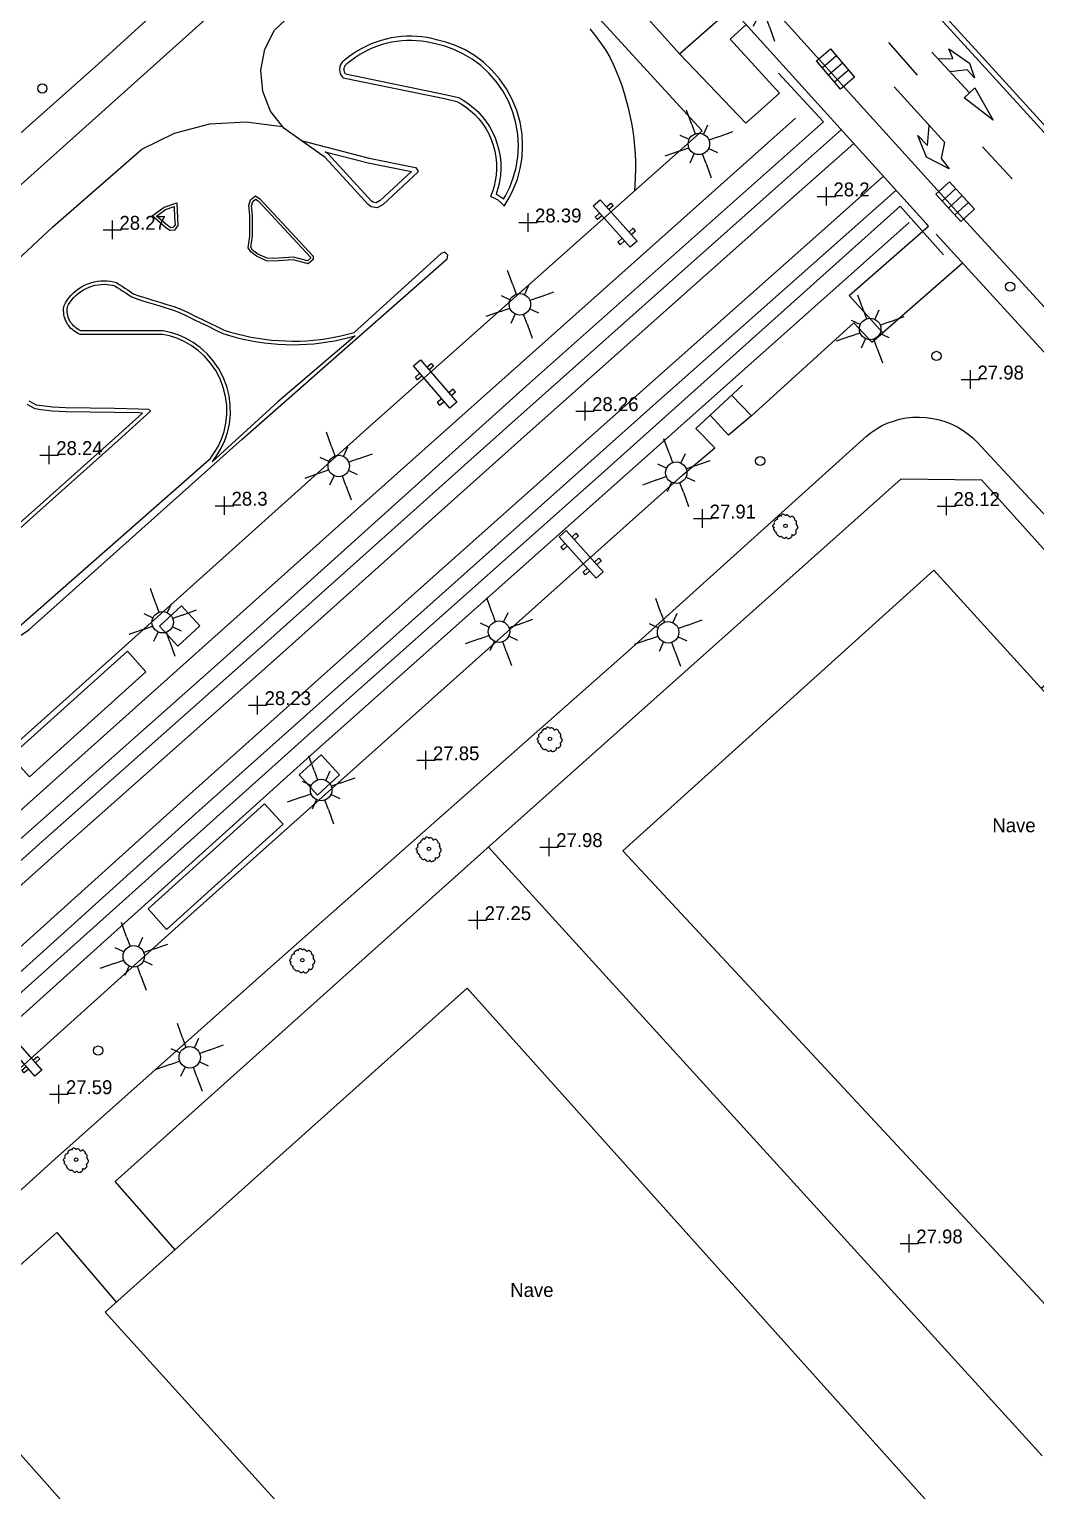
# Model space of a CAD drawing. Extents: x 471511 to 473316, y 4381952 to 4383346.
# Drawn here: x 472148.8 to 472203.2, y 4382496.7 to 4382575.7 of the extents above; entities that cross this region are included whole.
import ezdxf
from ezdxf.enums import TextEntityAlignment as Align

# ---------------------------------------------------------------- set-up
doc = ezdxf.new("R2010")
doc.units = 0
doc.header["$LTSCALE"] = 4
doc.header["$MEASUREMENT"] = 0
doc.header["$PDMODE"] = 2
doc.header["$PDSIZE"] = 0.5
doc.layers.get('0').update_dxf_attribs({"linetype": 'CONTINUOUS'})
for name, color, linetype in [('222', 7, 'CONTINUOUS'), ('290', 253, 'CONTINUOUS'), ('293', 7, 'CONTINUOUS'), ('400', 7, 'CONTINUOUS'), ('410', 201, 'CONTINUOUS'), ('411', 12, 'CONTINUOUS'), ('415', 252, 'CONTINUOUS'), ('419', 252, 'CONTINUOUS'), ('424', 7, 'CONTINUOUS'), ('437', 250, 'CONTINUOUS'), ('444', 7, 'CONTINUOUS'), ('7101', 7, 'CONTINUOUS'), ('7400', 2, 'CONTINUOUS'), ('7434', 32, 'CONTINUOUS'), ('7435', 7, 'CONTINUOUS'), ('7440', 7, 'CONTINUOUS'), ('7515', 53, 'CONTINUOUS'), ('8444', 7, 'CONTINUOUS')]:
    doc.layers.add(name, color=color, linetype=linetype)

# ---------------------------------------------------------------- blocks, each defined once
blk = doc.blocks.new('FAROLA')
at = {"color": 7}
for p, q in [((0.43, 1.04), (0.75, 1.8)), ((-0.43, 1.04), (-0.22, 0.54)), ((0.43, 1.04), (0.22, 0.54)), ((-1.04, 0.43), (-1.8, 0.75)), ((-1.04, 0.43), (-0.54, 0.22)), ((1.04, 0.43), (0.54, 0.22)), ((-1.04, -0.43), (-0.54, -0.22)), ((-0.43, -1.04), (-0.22, -0.54)), ((0.43, -1.04), (0.22, -0.54)), ((1.04, -0.43), (0.54, -0.22)), ((1.04, -0.43), (1.8, -0.75)), ((-0.43, -1.04), (-0.75, -1.8))]:
    blk.add_line(p, q, dxfattribs=at)
blk.add_circle((0, 0), 0.58, dxfattribs=at)
blk = doc.blocks.new('MOJON')
blk.add_circle((0, 0), 0.25)
blk = doc.blocks.new('REJILLA')
at = {"color": 7}
for p, q in [((-0.5, 0.5), (-0.5, -0.5)), ((0.01, 0.5), (0.01, -0.5)), ((0.51, 0.5), (0.51, -0.5))]:
    blk.add_line(p, q, dxfattribs=at)
blk.add_lwpolyline([(-1, -0.5), (-1, 0.5), (1, 0.5), (1, -0.5)], close=True, dxfattribs=at)
blk = doc.blocks.new('ARBOL')
at = {"color": 3}
for p, q in [((-1.26, 0.07), (-1.27, -0.01)), ((-1.23, 0.15), (-1.26, 0.07)), ((-1.17, 0.24), (-1.23, 0.15)), ((-1.18, 0.48), (-1.21, 0.39)), ((-1.21, 0.39), (-1.2, 0.31)), ((-1.2, 0.31), (-1.16, 0.22)), ((-1.11, 0.55), (-1.18, 0.48)), ((-1.03, 0.59), (-1.11, 0.55)), ((-1.01, 0.67), (-1.03, 0.59)), ((-0.96, 0.76), (-1.01, 0.67)), ((-0.92, 0.97), (-0.96, 0.88)), ((-0.96, 0.88), (-0.96, 0.7)), ((-0.85, 1.04), (-0.92, 0.97)), ((-0.77, 1.08), (-0.85, 1.04)), ((-0.7, 1.09), (-0.77, 1.08)), ((-0.5, 1.09), (-0.7, 1.09)), ((-0.49, 1.11), (-0.5, 1.08)), ((-0.46, 1.23), (-0.49, 1.11)), ((-0.38, 1.32), (-0.46, 1.23)), ((-0.31, 1.35), (-0.38, 1.32)), ((-0.23, 1.36), (-0.31, 1.35)), ((-0.11, 1.36), (-0.23, 1.36)), ((0, 1.35), (-0.11, 1.36)), ((0.07, 1.26), (0, 1.35)), ((0.12, 1.18), (0.07, 1.26)), ((0.17, 1.25), (0.12, 1.16)), ((0.12, 1.16), (0.12, 1.16)), ((0.24, 1.31), (0.17, 1.25)), ((0.32, 1.32), (0.24, 1.31)), ((0.39, 1.31), (0.32, 1.32)), ((0.55, 1.31), (0.39, 1.31)), ((0.62, 1.26), (0.55, 1.31)), ((0.7, 1.22), (0.62, 1.26)), ((0.76, 1.14), (0.7, 1.22)), ((0.77, 0.97), (0.7, 0.98)), ((0.77, 1.05), (0.76, 1.14)), ((0.77, 0.97), (0.77, 1.05)), ((0.86, 0.95), (0.77, 0.97)), ((0.96, 0.93), (0.86, 0.95)), ((1.03, 0.87), (0.96, 0.93)), ((1.07, 0.79), (1.03, 0.87)), ((1.08, 0.7), (1.07, 0.79)), ((1.1, 0.49), (1.07, 0.51)), ((1.08, 0.6), (1.08, 0.7)), ((1.09, 0.52), (1.08, 0.6)), ((1.17, 0.48), (1.1, 0.49)), ((1.25, 0.41), (1.17, 0.48)), ((1.29, 0.32), (1.25, 0.41)), ((1.3, 0.24), (1.29, 0.32)), ((1.3, 0.15), (1.3, 0.24)), ((1.31, 0.06), (1.3, 0.15)), ((1.31, -0.03), (1.31, 0.06)), ((-1.27, -0.01), (-1.26, -0.13)), ((-1.26, -0.13), (-1.26, -0.21)), ((-1.26, -0.21), (-1.23, -0.3)), ((-1.23, -0.3), (-1.16, -0.32)), ((-1.16, -0.32), (-1.08, -0.34)), ((-1.08, -0.34), (-1.01, -0.35)), ((-1.01, -0.35), (-0.95, -0.35)), ((-0.96, -0.38), (-1.01, -0.49)), ((-1.01, -0.49), (-1, -0.58)), ((-1, -0.58), (-0.96, -0.66)), ((-0.96, -0.66), (-0.96, -0.74)), ((-0.96, -0.74), (-0.88, -0.8)), ((-0.88, -0.8), (-0.8, -0.81)), ((-0.8, -0.81), (-0.72, -0.81)), ((-0.76, -0.81), (-0.75, -0.9)), ((-0.75, -0.9), (-0.73, -0.98)), ((-0.73, -0.98), (-0.68, -1.07)), ((-0.68, -1.07), (-0.61, -1.15)), ((-0.61, -1.15), (-0.53, -1.14)), ((-0.53, -1.14), (-0.45, -1.12)), ((-0.45, -1.12), (-0.37, -1.07)), ((-0.37, -1.05), (-0.37, -1.15)), ((-0.37, -1.15), (-0.27, -1.21)), ((-0.27, -1.21), (-0.19, -1.22)), ((-0.19, -1.22), (-0.07, -1.22)), ((-0.07, -1.22), (0.01, -1.25)), ((0.01, -1.25), (0.08, -1.22)), ((0.08, -1.22), (0.16, -1.16)), ((0.16, -1.16), (0.18, -1.08)), ((0.18, -1.11), (0.25, -1.15)), ((0.25, -1.15), (0.32, -1.16)), ((0.32, -1.16), (0.4, -1.16)), ((0.4, -1.16), (0.47, -1.18)), ((0.47, -1.18), (0.55, -1.16)), ((0.55, -1.16), (0.62, -1.14)), ((0.62, -1.14), (0.7, -1.09)), ((0.7, -1.09), (0.75, -0.93)), ((0.78, -0.99), (0.74, -0.96)), ((0.85, -0.98), (0.78, -0.99)), ((0.93, -0.93), (0.85, -0.98)), ((1.02, -0.92), (0.93, -0.93)), ((1.06, -0.69), (0.98, -0.69)), ((1.06, -0.85), (1.02, -0.92)), ((1.03, -0.69), (1.05, -0.77)), ((1.05, -0.77), (1.06, -0.85)), ((1.13, -0.65), (1.06, -0.69)), ((1.2, -0.61), (1.13, -0.65)), ((1.2, -0.21), (1.27, -0.14)), ((1.2, -0.6), (1.21, -0.59)), ((1.22, -0.31), (1.21, -0.23)), ((1.21, -0.41), (1.22, -0.31)), ((1.21, -0.51), (1.21, -0.41)), ((1.21, -0.59), (1.21, -0.51)), ((1.27, -0.14), (1.31, -0.03))]:
    blk.add_line(p, q, dxfattribs=at)
at = {"color": 25}
blk.add_circle((0, 0), 0.19, dxfattribs=at)
blk = doc.blocks.new('BANCO')
at = {"color": 7}
for p, q in [((-0.25, 1.03), (-0.56, 1.03)), ((-0.56, 1.03), (-0.56, 0.84)), ((-0.56, 0.84), (-0.25, 0.84)), ((-0.25, -1.5), (-0.25, 1.5)), ((-0.25, 1.5), (0.25, 1.5)), ((0.25, 1.5), (0.25, -1.5)), ((0.57, 1.03), (0.25, 1.03)), ((0.25, 0.84), (0.57, 0.84)), ((0.57, 0.84), (0.57, 1.03)), ((-0.56, -0.98), (-0.56, -0.79)), ((-0.56, -0.79), (-0.25, -0.79)), ((0.25, -0.79), (0.57, -0.79)), ((0.57, -0.79), (0.57, -0.98)), ((-0.25, -0.98), (-0.56, -0.98)), ((0.25, -1.5), (-0.25, -1.5)), ((0.57, -0.98), (0.25, -0.98))]:
    blk.add_line(p, q, dxfattribs=at)
blk = doc.blocks.new('COTA')
at = {"color": 7}
blk.add_point((0, 0), dxfattribs=at)

msp = doc.modelspace()

# ---------------------------------------------------------------- linework, layer by layer
at = {"layer": '222'}
for points in [[(472192.733, 4382570.231, 28.457), (472189.325, 4382567.211, 28.471), (472174.741, 4382554.23, 28.441), (472161.364, 4382542.265, 28.411), (472149.537, 4382531.766, 28.366), (472138.261, 4382521.662, 28.216), (472126.861, 4382511.535, 28.171), (472115.724, 4382501.607, 28.171), (472108.048, 4382494.765, 28.126), (472099.421, 4382487.081, 28.111), (472091.347, 4382479.914, 28.126), (472082.962, 4382472.432, 28.126), (472071.922, 4382462.576, 28.066), (472060.846, 4382452.589, 27.976), (472046.248, 4382439.567, 27.946), (472035.718, 4382430.233, 27.811), (472026.617, 4382422.155, 27.946)], [(472193.404, 4382569.49, 28.457), (472189.989, 4382566.464, 28.471), (472175.406, 4382553.484, 28.441), (472162.029, 4382541.519, 28.411), (472150.203, 4382531.02, 28.366), (472138.927, 4382520.915, 28.216), (472127.526, 4382510.788, 28.171), (472116.389, 4382500.861, 28.171), (472108.713, 4382494.018, 28.126), (472100.085, 4382486.334, 28.111), (472092.012, 4382479.167, 28.126), (472083.628, 4382471.686, 28.126), (472072.59, 4382461.832, 28.066), (472061.513, 4382451.844, 27.976), (472046.912, 4382438.82, 27.946), (472036.382, 4382429.485, 27.811), (472027.281, 4382421.408, 27.946)], [(472195.017, 4382567.709, 28.387), (472192.002, 4382565.027, 28.381), (472181.711, 4382555.901, 28.381), (472170.651, 4382546.049, 28.381), (472157.155, 4382534.006, 28.216), (472145.346, 4382523.368, 28.171), (472135.78, 4382514.858, 28.171), (472126.098, 4382506.212, 28.171), (472115.404, 4382496.634, 28.171), (472104.707, 4382487.158, 28.171), (472094.685, 4382478.149, 28.156), (472084.109, 4382468.725, 28.126), (472073.488, 4382459.234, 28.096), (472064.454, 4382451.182, 28.051), (472055.519, 4382443.24, 28.066), (472044.496, 4382433.439, 27.916), (472029.172, 4382419.671, 27.841)], [(472195.688, 4382566.968, 28.387), (472192.666, 4382564.279, 28.381), (472182.375, 4382555.154, 28.381), (472171.317, 4382545.302, 28.381), (472157.823, 4382533.261, 28.216), (472146.013, 4382522.622, 28.171), (472136.445, 4382514.112, 28.171), (472126.765, 4382505.467, 28.171), (472116.069, 4382495.887, 28.171), (472105.373, 4382486.412, 28.171), (472095.352, 4382477.403, 28.156), (472084.775, 4382467.979, 28.126), (472074.154, 4382458.487, 28.096), (472065.119, 4382450.435, 28.051), (472056.184, 4382442.493, 28.066), (472045.162, 4382432.693, 27.916), (472029.84, 4382418.928, 27.841)]]:
    msp.add_polyline3d(points, dxfattribs=at)
at = {"layer": '290'}
for points in [[(472235.093, 4382537.852, 31.857), (472230.663, 4382541.946, 32.352), (472224.142, 4382547.869, 33.207), (472218.257, 4382554.132, 33.687), (472210.421, 4382562.707, 34.092), (472199.784, 4382574.367, 34.437), (472192.012, 4382582.862, 34.227), (472184.408, 4382591.191, 33.657), (472177.23, 4382599.029, 32.982), (472171.848, 4382604.975, 32.277), (472166.667, 4382610.696, 31.512), (472161.472, 4382616.409, 30.852)], [(472235.283, 4382538.057, 31.858), (472230.852, 4382542.152, 32.353), (472224.338, 4382548.069, 33.208), (472218.462, 4382554.322, 33.688), (472210.628, 4382562.896, 34.093), (472199.99, 4382574.556, 34.438), (472192.218, 4382583.051, 34.228), (472184.615, 4382591.38, 33.658), (472177.437, 4382599.217, 32.983), (472172.056, 4382605.162, 32.278), (472166.874, 4382610.884, 31.513), (472161.679, 4382616.597, 30.853)], [(472169.498, 4382575.283, 28.339), (472169.219, 4382575.28, 28.339), (472168.94, 4382575.263, 28.339), (472168.661, 4382575.232, 28.339), (472168.383, 4382575.186, 28.338), (472168.108, 4382575.126, 28.337), (472167.837, 4382575.052, 28.336), (472167.57, 4382574.964, 28.335), (472167.309, 4382574.863, 28.333), (472167.054, 4382574.749, 28.332), (472166.808, 4382574.623, 28.33), (472166.569, 4382574.486, 28.328), (472166.34, 4382574.339, 28.326), (472166.12, 4382574.181, 28.324), (472165.911, 4382574.015, 28.322), (472165.866, 4382573.988, 28.323), (472165.821, 4382573.956, 28.323), (472165.778, 4382573.919, 28.324), (472165.737, 4382573.875, 28.324), (472165.7, 4382573.827, 28.325), (472165.667, 4382573.773, 28.325), (472165.639, 4382573.716, 28.324), (472165.617, 4382573.654, 28.324), (472165.603, 4382573.59, 28.323), (472165.595, 4382573.525, 28.322), (472165.595, 4382573.459, 28.321), (472165.601, 4382573.394, 28.319), (472165.615, 4382573.332, 28.318), (472165.635, 4382573.272, 28.316), (472165.66, 4382573.216, 28.314), (472165.689, 4382573.165, 28.312), (472165.723, 4382573.118, 28.311), (472165.759, 4382573.077, 28.309), (472165.797, 4382573.04, 28.307)], [(472165.797, 4382573.04, 28.307), (472171.261, 4382571.909, 28.412), (472171.936, 4382571.76, 28.427), (472172.188, 4382571.614, 28.416), (472172.436, 4382571.447, 28.404), (472172.675, 4382571.257, 28.393), (472172.904, 4382571.045, 28.382), (472173.12, 4382570.812, 28.371), (472173.319, 4382570.559, 28.361), (472173.5, 4382570.287, 28.351), (472173.659, 4382569.999, 28.342), (472173.794, 4382569.698, 28.334), (472173.905, 4382569.386, 28.327), (472173.989, 4382569.066, 28.321), (472174.047, 4382568.742, 28.315), (472174.078, 4382568.417, 28.311), (472174.083, 4382568.095, 28.308), (472174.062, 4382567.778, 28.306), (472174.018, 4382567.469, 28.305), (472173.951, 4382567.17, 28.304), (472173.865, 4382566.884, 28.305), (472173.76, 4382566.612, 28.307), (472173.805, 4382566.599, 28.307), (472173.85, 4382566.583, 28.307), (472173.895, 4382566.566, 28.307), (472173.94, 4382566.548, 28.307), (472173.983, 4382566.527, 28.307), (472174.026, 4382566.506, 28.307), (472174.069, 4382566.482, 28.307), (472174.11, 4382566.457, 28.307), (472174.151, 4382566.431, 28.307), (472174.191, 4382566.403, 28.307), (472174.23, 4382566.373, 28.307), (472174.267, 4382566.343, 28.307), (472174.304, 4382566.311, 28.307), (472174.339, 4382566.277, 28.307), (472174.373, 4382566.243, 28.307), (472174.405, 4382566.208, 28.307), (472174.436, 4382566.171, 28.307), (472174.466, 4382566.134, 28.307), (472174.494, 4382566.096, 28.307), (472174.767, 4382566.542, 28.307), (472175.009, 4382567.031, 28.306), (472175.211, 4382567.563, 28.306), (472175.364, 4382568.131, 28.307), (472175.462, 4382568.732, 28.307), (472175.497, 4382569.355, 28.308), (472175.464, 4382569.992, 28.31), (472175.359, 4382570.631, 28.311), (472175.183, 4382571.261, 28.313), (472174.936, 4382571.868, 28.315), (472174.624, 4382572.443, 28.317), (472174.253, 4382572.974, 28.32), (472173.833, 4382573.454, 28.322), (472173.374, 4382573.877, 28.325), (472172.885, 4382574.239, 28.327), (472172.379, 4382574.54, 28.33), (472171.864, 4382574.78, 28.332), (472171.349, 4382574.963, 28.335), (472170.843, 4382575.092, 28.337), (472170.583, 4382575.156, 28.338), (472170.318, 4382575.207, 28.338), (472170.048, 4382575.246, 28.339), (472169.775, 4382575.271, 28.339), (472169.498, 4382575.283, 28.339)], [(472196.846, 4382573.173, 34.385), (472195.298, 4382574.941, 34.385)], [(472199.667, 4382572.221, 34.415), (472197.629, 4382574.416, 34.385)], [(472197.96, 4382574.06, 34.39), (472198.758, 4382574.076, 34.405), (472198.54, 4382574.591, 34.435), (472199.659, 4382573.828, 34.435), (472199.925, 4382573.025, 34.435), (472199.542, 4382573.456, 34.42), (472198.611, 4382573.358, 34.4)], [(472195.583, 4382572.554, 34.4), (472198.315, 4382569.546, 34.355)], [(472190.259, 4382570.846, 29.48), (472181.357, 4382562.932, 29.57), (472166.571, 4382549.742, 29.57), (472151.132, 4382535.933, 29.57), (472134.062, 4382520.651, 29.42), (472124.099, 4382511.86, 29.375)], [(472198.315, 4382569.546, 34.355), (472198.129, 4382568.674, 34.37), (472198.567, 4382568.104, 34.37), (472197.345, 4382568.747, 34.37), (472196.867, 4382569.923, 34.37), (472197.385, 4382569.376, 34.355), (472197.481, 4382570.464, 34.368)], [(472201.963, 4382567.568, 34.31), (472200.372, 4382569.301, 34.4)], [(472129.525, 4382505.575, 29.315), (472148.474, 4382522.386, 29.435), (472164.208, 4382536.555, 29.435), (472182.568, 4382552.909, 29.48), (472196.396, 4382565.209, 29.525)], [(472144.419, 4382540.908, 28.184), (472146.911, 4382541.942, 28.304), (472148.793, 4382543.194, 28.289), (472160.331, 4382553.493, 28.199), (472171.407, 4382563.249, 28.424), (472171.452, 4382563.448, 28.409), (472171.279, 4382563.604, 28.424), (472171.082, 4382563.538, 28.424), (472166.387, 4382559.272, 28.265)], [(472151.344, 4382561.532, 28.248), (472151.49, 4382561.64, 28.248), (472151.644, 4382561.738, 28.249), (472151.806, 4382561.824, 28.249), (472151.974, 4382561.897, 28.25), (472152.148, 4382561.958, 28.251), (472152.324, 4382562.005, 28.252), (472152.502, 4382562.038, 28.254), (472152.681, 4382562.058, 28.255), (472152.858, 4382562.064, 28.257), (472153.033, 4382562.058, 28.259), (472153.203, 4382562.039, 28.261), (472153.369, 4382562.01, 28.263), (472153.528, 4382561.97, 28.265), (472153.68, 4382561.868, 28.267), (472153.832, 4382561.767, 28.269), (472153.984, 4382561.665, 28.272), (472154.136, 4382561.564, 28.274), (472154.288, 4382561.462, 28.276), (472154.44, 4382561.361, 28.279), (472154.742, 4382561.25, 28.278), (472155.119, 4382561.134, 28.276), (472155.496, 4382561.018, 28.273), (472155.873, 4382560.902, 28.271), (472156.25, 4382560.785, 28.269), (472156.627, 4382560.669, 28.266), (472157.008, 4382560.529, 28.264), (472157.399, 4382560.34, 28.261), (472157.789, 4382560.151, 28.259), (472158.18, 4382559.962, 28.257), (472158.57, 4382559.773, 28.254), (472158.961, 4382559.584, 28.252), (472159.351, 4382559.394, 28.25), (472159.705, 4382559.284, 28.249), (472160.065, 4382559.185, 28.248), (472160.428, 4382559.096, 28.248), (472160.796, 4382559.019, 28.248), (472161.166, 4382558.953, 28.248), (472161.539, 4382558.898, 28.248), (472161.915, 4382558.856, 28.248), (472162.292, 4382558.825, 28.249), (472162.67, 4382558.807, 28.249), (472163.049, 4382558.8, 28.25), (472163.428, 4382558.805, 28.251), (472163.806, 4382558.823, 28.252), (472164.183, 4382558.852, 28.254), (472164.558, 4382558.894, 28.255), (472164.93, 4382558.946, 28.257), (472165.3, 4382559.011, 28.258), (472165.666, 4382559.087, 28.26), (472166.029, 4382559.174, 28.262), (472166.387, 4382559.272, 28.265)], [(472158.529, 4382552.382, 28.294), (472158.594, 4382552.439, 28.295), (472158.821, 4382552.754, 28.289), (472159.027, 4382553.106, 28.283), (472159.205, 4382553.494, 28.278), (472159.347, 4382553.915, 28.272), (472159.446, 4382554.364, 28.267), (472159.496, 4382554.836, 28.262), (472159.491, 4382555.321, 28.258), (472159.429, 4382555.812, 28.254), (472159.308, 4382556.296, 28.252), (472159.129, 4382556.765, 28.249), (472158.896, 4382557.207, 28.248), (472158.616, 4382557.614, 28.248), (472158.295, 4382557.979, 28.248), (472157.943, 4382558.297, 28.25), (472157.57, 4382558.566, 28.252), (472157.184, 4382558.785, 28.254), (472156.793, 4382558.956, 28.257), (472156.405, 4382559.081, 28.261), (472156.025, 4382559.165, 28.265), (472155.791, 4382559.165, 28.264), (472155.556, 4382559.165, 28.263), (472155.322, 4382559.165, 28.262), (472155.087, 4382559.165, 28.261), (472154.853, 4382559.165, 28.261), (472154.618, 4382559.165, 28.26), (472154.384, 4382559.165, 28.259), (472154.15, 4382559.165, 28.258), (472153.915, 4382559.165, 28.257), (472153.681, 4382559.165, 28.257), (472153.446, 4382559.165, 28.256), (472153.212, 4382559.165, 28.255), (472152.977, 4382559.165, 28.254), (472152.743, 4382559.165, 28.254), (472152.508, 4382559.165, 28.253), (472152.274, 4382559.165, 28.252), (472152.039, 4382559.165, 28.251), (472151.805, 4382559.165, 28.25), (472151.571, 4382559.165, 28.25), (472151.482, 4382559.202, 28.25), (472151.394, 4382559.245, 28.25), (472151.308, 4382559.296, 28.25), (472151.225, 4382559.354, 28.25), (472151.144, 4382559.419, 28.25), (472151.068, 4382559.49, 28.25), (472150.996, 4382559.569, 28.25), (472150.931, 4382559.653, 28.25), (472150.871, 4382559.742, 28.25), (472150.819, 4382559.836, 28.25), (472150.774, 4382559.933, 28.25), (472150.737, 4382560.033, 28.25), (472150.708, 4382560.135, 28.25), (472150.688, 4382560.237, 28.25), (472150.675, 4382560.34, 28.25), (472150.67, 4382560.442, 28.25), (472150.672, 4382560.542, 28.25), (472150.681, 4382560.639, 28.25), (472150.696, 4382560.733, 28.25), (472150.775, 4382560.878, 28.249), (472150.866, 4382561.019, 28.248), (472150.969, 4382561.157, 28.248), (472151.083, 4382561.289, 28.248), (472151.208, 4382561.415, 28.248), (472151.344, 4382561.532, 28.248)], [(472142.046, 4382540.115, 28.136), (472144.419, 4382540.908, 28.184), (472147.39, 4382542.602, 28.197), (472158.529, 4382552.382, 28.294)]]:
    msp.add_polyline3d(points, dxfattribs=at)
for points in [[(472200.938, 4382570.747, 34.408), (472199.37, 4382571.944, 34.408), (472199.958, 4382572.492, 34.423)], [(472169.705, 4382568.182, 28.302), (472169.835, 4382568.026, 28.317), (472169.825, 4382567.932, 28.317), (472167.948, 4382566.183, 28.392), (472167.621, 4382565.996, 28.257), (472167.302, 4382566.061, 28.257), (472167.149, 4382566.181, 28.257), (472164.813, 4382568.727, 28.257), (472163.519, 4382569.642, 28.272), (472167.197, 4382568.695, 28.272)], [(472161.29, 4382566.485, 28.233), (472164.167, 4382563.394, 28.323), (472164.168, 4382563.214, 28.323), (472163.903, 4382562.985, 28.323), (472163.086, 4382563.196, 28.293), (472162.023, 4382563.123, 28.248), (472161.641, 4382563.147, 28.248), (472161.11, 4382563.384, 28.233), (472160.788, 4382563.627, 28.218), (472160.646, 4382563.844, 28.188), (472160.74, 4382564.481, 28.188), (472160.748, 4382565.592, 28.248), (472160.69, 4382566.126, 28.233), (472160.776, 4382566.43, 28.233), (472161.042, 4382566.647, 28.218)], [(472156.8, 4382566.274, 28.218), (472156.822, 4382565.464, 28.233), (472156.857, 4382565.044, 28.248), (472156.664, 4382564.799, 28.248), (472156.424, 4382564.778, 28.263), (472156.182, 4382564.944, 28.263), (472155.458, 4382565.572, 28.263), (472156.105, 4382566.045, 28.263)]]:
    msp.add_polyline3d(points, close=True, dxfattribs=at)
at = {"layer": '293'}
for points in [[(472197.323, 4382565.163, 35.109), (472184.912, 4382578.867, 34.841), (472174.119, 4382590.645, 34.037), (472164.795, 4382601.007, 32.895), (472159.362, 4382606.92, 32.176)], [(472197.453, 4382565.021, 35.049), (472197.323, 4382565.163, 35.052)], [(472233.29, 4382525.844, 31.95), (472223.878, 4382536.044, 33.544), (472214.418, 4382546.373, 34.376), (472205.01, 4382556.753, 34.855), (472197.857, 4382564.578, 35.038)]]:
    msp.add_polyline3d(points, dxfattribs=at)
at = {"layer": '400'}
for points in [[(472155.853, 4382543.398, 31.639), (472157.039, 4382544.491, 31.639), (472158.042, 4382543.403, 31.639), (472156.856, 4382542.31, 31.639)], [(472163.407, 4382535.349, 31.639), (472164.593, 4382536.442, 31.639), (472165.596, 4382535.355, 31.639), (472164.41, 4382534.262, 31.639)]]:
    msp.add_polyline3d(points, close=True, dxfattribs=at)
at = {"layer": '410'}
for points in [[(472102.311, 4382525.59, 29.854), (472111.796, 4382534.313, 29.209), (472122.52, 4382544.144, 29.089), (472132.856, 4382553.342, 29.284), (472145.925, 4382565.077, 29.194), (472158.855, 4382576.646, 29.464), (472162.39, 4382579.894, 29.464), (472162.635, 4382579.627, 29.464), (472168.175, 4382584.488, 29.464), (472167.949, 4382584.734, 29.464), (472170.112, 4382586.633, 29.599)], [(472163.519, 4382569.642, 28.294), (472162.579, 4382570.313, 28.3), (472161.866, 4382571.222, 28.308), (472161.438, 4382572.294, 28.316), (472161.329, 4382573.444, 28.324), (472161.549, 4382574.578, 28.331), (472162.08, 4382575.604, 28.337), (472162.974, 4382576.447, 28.335)], [(472179.124, 4382575.686, 28.368), (472179.424, 4382575.314, 28.361), (472179.707, 4382574.933, 28.354), (472179.971, 4382574.543, 28.345), (472180.218, 4382574.146, 28.337), (472180.393, 4382573.772, 28.358), (472180.558, 4382573.391, 28.378), (472180.711, 4382573.003, 28.395), (472180.853, 4382572.61, 28.411), (472180.984, 4382572.212, 28.425), (472181.102, 4382571.809, 28.436), (472181.208, 4382571.402, 28.446), (472181.301, 4382570.991, 28.453), (472181.382, 4382570.577, 28.459), (472181.45, 4382570.16, 28.462), (472181.505, 4382569.742, 28.463), (472181.547, 4382569.323, 28.462), (472181.576, 4382568.903, 28.459), (472181.592, 4382568.483, 28.454), (472181.595, 4382568.064, 28.446), (472181.586, 4382567.646, 28.437), (472181.563, 4382567.229, 28.426), (472181.537, 4382566.919, 28.416)], [(472147.61, 4382562.674, 28.302), (472150.087, 4382564.978, 28.287), (472154.907, 4382569.184, 28.272), (472156.676, 4382570.04, 28.255), (472158.577, 4382570.538, 28.255), (472160.538, 4382570.661, 28.271), (472162.486, 4382570.404, 28.302)], [(472147.024, 4382547.536, 28.152), (472149.222, 4382549.502, 28.191), (472151.42, 4382551.467, 28.23), (472153.618, 4382553.433, 28.27), (472155.371, 4382555.012, 28.301), (472155.343, 4382555.042, 28.297), (472155.315, 4382555.073, 28.293), (472155.288, 4382555.103, 28.289), (472154.742, 4382555.129, 28.282), (472153.421, 4382555.15, 28.27), (472152.1, 4382555.171, 28.258), (472150.778, 4382555.192, 28.246), (472150.075, 4382555.224, 28.249), (472149.784, 4382555.262, 28.26), (472149.493, 4382555.301, 28.272), (472149.201, 4382555.34, 28.284), (472148.802, 4382555.558, 28.293)], [(472156.704, 4382509.683, 30.453), (472153.452, 4382513.365, 30.543), (472173.747, 4382531.535, 30.543), (472195.962, 4382551.356, 29.763), (472200.313, 4382551.309, 29.913), (472207.482, 4382543.322, 30.453), (472203.54, 4382540.029, 30.513)], [(472173.655, 4382531.452, 30.183), (472203.6, 4382498.547, 30.033)], [(472155.368, 4382462.338, 28.683), (472128.933, 4382491.578, 29.253), (472150.301, 4382510.619, 29.493), (472153.523, 4382506.836, 29.403)]]:
    msp.add_polyline3d(points, dxfattribs=at)
at = {"layer": '411'}
for points in [[(472230.62, 4382531.439, 31.565), (472221.763, 4382541.005, 32.84), (472215.342, 4382547.972, 33.485), (472209.164, 4382554.703, 33.905), (472203.3, 4382561.093, 34.22), (472199.303, 4382565.447, 34.52), (472193.065, 4382572.326, 34.505), (472186.519, 4382579.591, 34.265), (472181.041, 4382585.571, 33.8), (472175.477, 4382591.634, 33.455), (472169.858, 4382597.851, 32.66), (472162.96, 4382605.367, 31.85), (472158.362, 4382610.376, 31.25)], [(472163.12, 4382580.053, 28.554), (472162.639, 4382580.521, 28.511), (472162.105, 4382580.849, 28.455), (472161.517, 4382580.996, 28.455), (472160.815, 4382580.967, 28.455), (472160.013, 4382580.55, 28.455), (472159.636, 4382580.232, 28.455), (472152.562, 4382573.796, 28.384), (472142.765, 4382565.097, 28.469), (472130.7, 4382554.331, 28.37), (472118.614, 4382543.485, 28.159), (472111.217, 4382536.967, 28.187), (472110.847, 4382536.348, 28.229), (472110.649, 4382535.758, 28.243), (472110.64, 4382535.065, 28.243), (472110.81, 4382534.613, 28.243), (472110.97, 4382534.318, 28.243), (472111.179, 4382534.059, 28.243), (472111.335, 4382533.889, 28.229)], [(472140.156, 4382505.48, 27.558), (472150.197, 4382514.577, 27.543), (472161.879, 4382524.982, 27.693), (472181.213, 4382542.064, 27.858), (472194.083, 4382553.668, 28.173), (472194.336, 4382553.865, 28.172), (472194.61, 4382554.047, 28.171), (472194.903, 4382554.212, 28.169), (472195.215, 4382554.356, 28.167), (472195.543, 4382554.478, 28.166), (472195.885, 4382554.574, 28.164), (472196.237, 4382554.644, 28.162), (472196.598, 4382554.684, 28.16), (472196.962, 4382554.694, 28.158), (472197.326, 4382554.674, 28.156), (472197.687, 4382554.624, 28.155), (472198.041, 4382554.545, 28.153), (472198.384, 4382554.438, 28.151), (472198.713, 4382554.305, 28.15), (472199.026, 4382554.149, 28.148), (472199.32, 4382553.971, 28.147), (472199.594, 4382553.775, 28.146), (472199.846, 4382553.564, 28.144), (472200.076, 4382553.342, 28.143), (472212.146, 4382540.349, 27.873)], [(472147.679, 4382548.41, 28.179), (472149.078, 4382549.662, 28.191), (472151.276, 4382551.628, 28.231), (472153.474, 4382553.593, 28.27), (472154.93, 4382554.905, 28.296), (472154.735, 4382554.914, 28.282), (472153.418, 4382554.935, 28.27), (472152.096, 4382554.956, 28.258), (472150.772, 4382554.977, 28.246), (472150.056, 4382555.009, 28.249), (472149.755, 4382555.049, 28.261), (472149.464, 4382555.088, 28.272), (472149.133, 4382555.132, 28.284), (472148.694, 4382555.372, 28.293)]]:
    msp.add_polyline3d(points, dxfattribs=at)
for points in [[(472174.459, 4382566.482, 28.306), (472174.564, 4382566.654, 28.306), (472174.796, 4382567.124, 28.306), (472174.99, 4382567.634, 28.306), (472175.137, 4382568.18, 28.307), (472175.231, 4382568.757, 28.307), (472175.265, 4382569.355, 28.308), (472175.233, 4382569.967, 28.309), (472175.133, 4382570.581, 28.311), (472174.963, 4382571.185, 28.313), (472174.726, 4382571.769, 28.315), (472174.426, 4382572.321, 28.317), (472174.07, 4382572.831, 28.319), (472173.667, 4382573.292, 28.322), (472173.226, 4382573.698, 28.325), (472172.757, 4382574.046, 28.327), (472172.27, 4382574.334, 28.33), (472171.776, 4382574.565, 28.332), (472171.282, 4382574.741, 28.334), (472170.787, 4382574.867, 28.337), (472170.534, 4382574.929, 28.338), (472170.28, 4382574.979, 28.338), (472170.021, 4382575.016, 28.339), (472169.759, 4382575.04, 28.339), (472169.494, 4382575.051, 28.339), (472169.227, 4382575.048, 28.339), (472168.96, 4382575.032, 28.339), (472168.693, 4382575.002, 28.338), (472168.427, 4382574.958, 28.338), (472168.163, 4382574.901, 28.337), (472167.903, 4382574.83, 28.336), (472167.648, 4382574.746, 28.335), (472167.398, 4382574.649, 28.333), (472167.154, 4382574.54, 28.332), (472166.918, 4382574.42, 28.33), (472166.69, 4382574.288, 28.328), (472166.47, 4382574.147, 28.326), (472166.26, 4382573.996, 28.324), (472166.043, 4382573.823, 28.322), (472165.992, 4382573.794, 28.323), (472165.965, 4382573.774, 28.323), (472165.938, 4382573.751, 28.324), (472165.913, 4382573.725, 28.324), (472165.891, 4382573.695, 28.324), (472165.87, 4382573.662, 28.325), (472165.854, 4382573.627, 28.324), (472165.84, 4382573.59, 28.324), (472165.831, 4382573.55, 28.323), (472165.827, 4382573.51, 28.322), (472165.826, 4382573.47, 28.32), (472165.831, 4382573.431, 28.32), (472165.839, 4382573.392, 28.317), (472165.851, 4382573.356, 28.316), (472165.866, 4382573.322, 28.315), (472165.884, 4382573.291, 28.312), (472165.905, 4382573.262, 28.311), (472165.913, 4382573.253, 28.308), (472171.309, 4382572.136, 28.412), (472172.021, 4382571.978, 28.427), (472172.311, 4382571.811, 28.415), (472172.573, 4382571.634, 28.404), (472172.826, 4382571.433, 28.393), (472173.069, 4382571.209, 28.382), (472173.296, 4382570.963, 28.371), (472173.507, 4382570.695, 28.361), (472173.698, 4382570.407, 28.351), (472173.866, 4382570.103, 28.342), (472174.009, 4382569.784, 28.334), (472174.126, 4382569.454, 28.327), (472174.216, 4382569.116, 28.32), (472174.277, 4382568.774, 28.315), (472174.31, 4382568.43, 28.311), (472174.315, 4382568.089, 28.308), (472174.293, 4382567.754, 28.306), (472174.246, 4382567.427, 28.304), (472174.176, 4382567.111, 28.304), (472174.084, 4382566.809, 28.305), (472174.06, 4382566.747, 28.305), (472174.084, 4382566.736, 28.307), (472174.135, 4382566.71, 28.307), (472174.185, 4382566.683, 28.307), (472174.233, 4382566.654, 28.307), (472174.281, 4382566.623, 28.307), (472174.328, 4382566.59, 28.307), (472174.373, 4382566.555, 28.307), (472174.417, 4382566.52, 28.307)], [(472164.816, 4382569.04, 28.27), (472167.138, 4382568.442, 28.27), (472169.479, 4382567.964, 28.298), (472167.793, 4382566.393, 28.389), (472167.577, 4382566.269, 28.255), (472167.414, 4382566.303, 28.255), (472167.325, 4382566.372, 28.255), (472164.985, 4382568.924, 28.255)], [(472156.656, 4382566.07, 28.222), (472156.673, 4382565.456, 28.233), (472156.703, 4382565.09, 28.246), (472156.586, 4382564.942, 28.252), (472156.465, 4382564.931, 28.26), (472156.274, 4382565.062, 28.263), (472155.697, 4382565.562, 28.263), (472156.174, 4382565.911, 28.263)], [(472161.051, 4382566.477, 28.223), (472161.201, 4382566.379, 28.233), (472164.029, 4382563.34, 28.323), (472164.03, 4382563.277, 28.323), (472163.868, 4382563.137, 28.321), (472163.099, 4382563.335, 28.293), (472162.022, 4382563.262, 28.249), (472161.675, 4382563.283, 28.248), (472161.18, 4382563.503, 28.233), (472160.89, 4382563.722, 28.219), (472160.79, 4382563.876, 28.188), (472160.878, 4382564.471, 28.188), (472160.886, 4382565.599, 28.248), (472160.83, 4382566.114, 28.233), (472160.897, 4382566.35, 28.233)], [(472158.7, 4382552.277, 28.294), (472158.738, 4382552.308, 28.295), (472158.983, 4382552.649, 28.289), (472159.199, 4382553.017, 28.283), (472159.384, 4382553.423, 28.278), (472159.533, 4382553.863, 28.272), (472159.637, 4382554.333, 28.267), (472159.689, 4382554.826, 28.262), (472159.685, 4382555.334, 28.258), (472159.619, 4382555.847, 28.254), (472159.493, 4382556.355, 28.252), (472159.305, 4382556.845, 28.249), (472159.062, 4382557.307, 28.248), (472158.768, 4382557.733, 28.248), (472158.433, 4382558.115, 28.248), (472158.065, 4382558.448, 28.25), (472157.674, 4382558.729, 28.252), (472157.27, 4382558.958, 28.254), (472156.861, 4382559.137, 28.257), (472156.455, 4382559.268, 28.261), (472156.046, 4382559.358, 28.265), (472155.791, 4382559.358, 28.264), (472155.556, 4382559.358, 28.263), (472155.322, 4382559.358, 28.262), (472155.087, 4382559.358, 28.261), (472154.853, 4382559.358, 28.261), (472154.619, 4382559.358, 28.26), (472154.384, 4382559.358, 28.259), (472154.15, 4382559.358, 28.258), (472153.915, 4382559.358, 28.257), (472153.681, 4382559.358, 28.257), (472153.446, 4382559.358, 28.256), (472153.212, 4382559.358, 28.255), (472152.977, 4382559.358, 28.254), (472152.743, 4382559.359, 28.254), (472152.508, 4382559.359, 28.253), (472152.274, 4382559.359, 28.252), (472152.039, 4382559.359, 28.251), (472151.805, 4382559.359, 28.25), (472151.609, 4382559.359, 28.25), (472151.562, 4382559.378, 28.25), (472151.486, 4382559.415, 28.25), (472151.412, 4382559.459, 28.25), (472151.34, 4382559.509, 28.25), (472151.271, 4382559.565, 28.25), (472151.205, 4382559.626, 28.25), (472151.144, 4382559.694, 28.25), (472151.088, 4382559.766, 28.25), (472151.037, 4382559.843, 28.25), (472150.992, 4382559.923, 28.25), (472150.953, 4382560.007, 28.25), (472150.921, 4382560.093, 28.25), (472150.896, 4382560.181, 28.25), (472150.879, 4382560.269, 28.25), (472150.867, 4382560.357, 28.25), (472150.863, 4382560.445, 28.25), (472150.865, 4382560.53, 28.25), (472150.873, 4382560.614, 28.25), (472150.882, 4382560.669, 28.25), (472150.942, 4382560.779, 28.249), (472151.025, 4382560.909, 28.248), (472151.12, 4382561.036, 28.248), (472151.225, 4382561.158, 28.248), (472151.34, 4382561.273, 28.248), (472151.465, 4382561.381, 28.248), (472151.599, 4382561.481, 28.248), (472151.741, 4382561.57, 28.249), (472151.89, 4382561.649, 28.249), (472152.045, 4382561.717, 28.25), (472152.204, 4382561.773, 28.251), (472152.367, 4382561.816, 28.252), (472152.531, 4382561.846, 28.254), (472152.695, 4382561.865, 28.255), (472152.858, 4382561.871, 28.257), (472153.019, 4382561.865, 28.259), (472153.176, 4382561.848, 28.261), (472153.328, 4382561.821, 28.263), (472153.449, 4382561.79, 28.264), (472153.573, 4382561.707, 28.267), (472153.725, 4382561.606, 28.269), (472153.877, 4382561.504, 28.272), (472154.029, 4382561.403, 28.274), (472154.181, 4382561.302, 28.276), (472154.352, 4382561.187, 28.279), (472154.68, 4382561.066, 28.278), (472155.062, 4382560.949, 28.276), (472155.439, 4382560.833, 28.273), (472155.816, 4382560.717, 28.271), (472156.193, 4382560.601, 28.269), (472156.565, 4382560.486, 28.266), (472156.933, 4382560.351, 28.264), (472157.314, 4382560.166, 28.261), (472157.705, 4382559.977, 28.259), (472158.095, 4382559.788, 28.257), (472158.486, 4382559.599, 28.254), (472158.876, 4382559.41, 28.252), (472159.28, 4382559.214, 28.25), (472159.651, 4382559.099, 28.249), (472160.016, 4382558.997, 28.248), (472160.385, 4382558.907, 28.248), (472160.759, 4382558.829, 28.248), (472161.135, 4382558.762, 28.248), (472161.515, 4382558.707, 28.248), (472161.896, 4382558.663, 28.248), (472162.28, 4382558.632, 28.249), (472162.664, 4382558.613, 28.249), (472163.049, 4382558.607, 28.25), (472163.434, 4382558.612, 28.251), (472163.818, 4382558.63, 28.252), (472164.201, 4382558.66, 28.254), (472164.582, 4382558.702, 28.255), (472164.96, 4382558.755, 28.257), (472165.336, 4382558.821, 28.258), (472165.709, 4382558.898, 28.26), (472166.077, 4382558.987, 28.262), (472166.438, 4382559.085, 28.265), (472162.254, 4382555.517, 28.37)]]:
    msp.add_polyline3d(points, close=True, dxfattribs=at)
at = {"layer": '415'}
for points in [[(472155.122, 4382540.925, 31.669), (472148.824, 4382535.244, 31.669), (472147.822, 4382536.355, 31.669), (472154.12, 4382542.036, 31.669)], [(472162.537, 4382532.678, 31.669), (472156.239, 4382526.997, 31.669), (472155.237, 4382528.108, 31.669), (472161.535, 4382533.789, 31.669)]]:
    msp.add_polyline3d(points, close=True, dxfattribs=at)
at = {"layer": '419'}
for points in [[(472187.588, 4382575.912, 34.292), (472186.72, 4382575.118, 34.25), (472189.38, 4382572.206, 32.586), (472187.562, 4382570.574, 32.586), (472183.984, 4382574.338, 34.532), (472186.784, 4382576.8, 34.395)], [(472199.292, 4382563.008, 30.871), (472194.975, 4382559.255, 32.77), (472193.155, 4382561.269, 33.037), (472197.453, 4382565.021, 34.344)], [(472186.793, 4382555.871, 29.689), (472187.872, 4382554.769, 29.494), (472186.635, 4382553.708, 28.609), (472185.639, 4382554.797, 28.633)]]:
    msp.add_polyline3d(points, dxfattribs=at)
at = {"layer": '424'}
for points in [[(472183.984, 4382574.338, 29.766), (472171.628, 4382588.107, 29.047)], [(472170.112, 4382586.633, 28.999), (472185.203, 4382570.176, 29.539), (472167.395, 4382554.353, 29.539), (472150.986, 4382539.62, 29.509), (472136.225, 4382526.429, 29.479), (472121.987, 4382513.785, 29.539), (472124.623, 4382510.887, 29.374)], [(472187.872, 4382554.769, 29.344), (472193.401, 4382559.782, 29.419), (472194.383, 4382558.748, 29.404), (472194.975, 4382559.255, 29.408)], [(472119.994, 4382494.339, 27.799), (472130.815, 4382503.947, 29.179), (472146.32, 4382517.716, 29.434), (472157.049, 4382527.353, 29.419), (472170.064, 4382538.973, 29.479), (472184.166, 4382551.568, 29.509), (472185.895, 4382553.039, 29.509), (472184.868, 4382554.079, 29.509), (472187.379, 4382556.417, 29.674)]]:
    msp.add_polyline3d(points, dxfattribs=at)
at = {"layer": '437'}
for points in [[(472124.623, 4382510.887, 29.359), (472145.582, 4382529.458, 29.254), (472159.129, 4382541.46, 29.299), (472175.87, 4382556.524, 29.494), (472191.759, 4382570.662, 29.284), (472189.324, 4382573.283, 29.284)], [(472198.255, 4382563.463, 29.269), (472195.917, 4382566.093, 29.269), (472179.92, 4382551.768, 29.404), (472165.798, 4382539.209, 29.389), (472147.703, 4382522.987, 29.374), (472128.747, 4382506.196, 29.374), (472129.567, 4382505.254, 29.344)]]:
    msp.add_polyline3d(points, dxfattribs=at)
at = {"layer": '444'}
for points in [[(472204.276, 4382506.156, 37.293), (472180.913, 4382531.241, 37.503), (472197.737, 4382546.409, 37.563), (472220.978, 4382520.859, 37.473)], [(472181.083, 4382475.223, 38.403), (472152.926, 4382506.301, 38.403), (472172.503, 4382523.82, 38.973), (472202.385, 4382490.489, 39.453)]]:
    msp.add_polyline3d(points, dxfattribs=at)
msp.add_polyline3d([(472145.783, 4382474.933, 35.763), (472132.765, 4382489.581, 35.733), (472145.939, 4382501.29, 35.763), (472158.957, 4382486.642, 35.793)], close=True, dxfattribs=at)

# ---------------------------------------------------------------- block references
at = {"layer": '7101'}
for p in [(472191.925, 4382566.625, 28.196), (472175.786, 4382565.215, 28.391), (472153.31, 4382564.817, 28.271), (472199.713, 4382556.725, 27.982), (472178.872, 4382555.017, 28.256), (472149.894, 4382552.641, 28.241), (472159.373, 4382549.903, 28.301), (472198.419, 4382549.885, 28.117), (472185.228, 4382549.21, 27.907), (472161.163, 4382539.122, 28.226), (472170.266, 4382536.142, 27.847), (472176.932, 4382531.449, 27.982), (472173.063, 4382527.502, 27.247), (472150.416, 4382518.092, 27.592), (472196.404, 4382510.023, 27.982)]:
    msp.add_blockref('COTA', p, dxfattribs=at)
at = {"layer": '7400', "rotation": 222.6000043791743}
for p in [(472188.458, 4382576.843, 34.295), (472185.025, 4382569.46, 29.734), (472175.346, 4382560.791, 29.719), (472194.29, 4382559.455, 29.793), (472165.551, 4382552.047, 29.689), (472183.802, 4382551.685, 29.599), (472156.028, 4382543.601, 29.599), (472174.218, 4382543.095, 29.629), (472183.365, 4382543.06, 28.098), (472164.6, 4382534.534, 29.689), (472154.466, 4382525.542, 29.674), (472157.493, 4382520.085, 27.828)]:
    msp.add_blockref('FAROLA', p, dxfattribs=at)
at = {"layer": '7434'}
for p, rotation in [((472180.5, 4382565.156, 29.835), 221.8000013336136), ((472170.763, 4382556.482, 29.821), 220.6000043946671), ((472178.662, 4382547.271, 29.864), 41.9999996746526), ((472148.312, 4382520.35, 29.751), 41.49999967852578)]:
    msp.add_blockref('BANCO', p, dxfattribs=dict(at, rotation=rotation))
at = {"layer": '7435'}
for p, rotation in [((472192.414, 4382573.508, 34.317), 310.3000159068491), ((472198.894, 4382566.336, 34.347), 312.4999975792604)]:
    msp.add_blockref('REJILLA', p, dxfattribs=dict(at, rotation=rotation))
at = {"layer": '7440', "rotation": 222.6000043791743}
for p in [(472149.519, 4382572.458, 28.3), (472201.857, 4382561.744, 34.31), (472197.879, 4382557.998, 28.027), (472188.342, 4382552.319, 27.982), (472152.538, 4382520.446, 27.592)]:
    msp.add_blockref('MOJON', p, dxfattribs=at)
at = {"layer": '7515', "xscale": 0.5, "yscale": 0.5, "zscale": 0.5, "rotation": 222.6000043791743}
for p in [(472189.709, 4382548.811, 33.777), (472176.972, 4382537.3, 33.777), (472170.429, 4382531.354, 33.213), (472163.586, 4382525.331, 32.598), (472151.348, 4382514.547, 32.043)]:
    msp.add_blockref('ARBOL', p, dxfattribs=at)

# ---------------------------------------------------------------- texts
at = {"layer": '7101'}
for s, p in [('28.2', (472192.305, 4382566.625, 28.2)), ('28.39', (472176.166, 4382565.215, 28.39)), ('28.27', (472153.69, 4382564.817, 28.27)), ('27.98', (472200.093, 4382556.725, 27.98)), ('28.26', (472179.252, 4382555.017, 28.26)), ('28.24', (472150.274, 4382552.641, 28.24)), ('28.3', (472159.753, 4382549.903, 28.3)), ('27.91', (472185.608, 4382549.21, 27.91)), ('28.12', (472198.799, 4382549.885, 28.12)), ('28.23', (472161.543, 4382539.122, 28.23)), ('27.85', (472170.646, 4382536.142, 27.85)), ('27.98', (472177.312, 4382531.449, 27.98)), ('27.25', (472173.443, 4382527.502, 27.25)), ('27.59', (472150.796, 4382518.092, 27.59)), ('27.98', (472196.784, 4382510.023, 27.98))]:
    msp.add_text(s, height=0.75, dxfattribs=at).set_placement(p)
at = {"layer": '8444'}
for p in [(472202.067, 4382532.624, 36.903), (472175.997, 4382507.504, 38.103)]:
    msp.add_text('Nave', height=0.75, dxfattribs=at).set_placement(p, align=Align.MIDDLE_CENTER)

doc.saveas('drawing.dxf')
